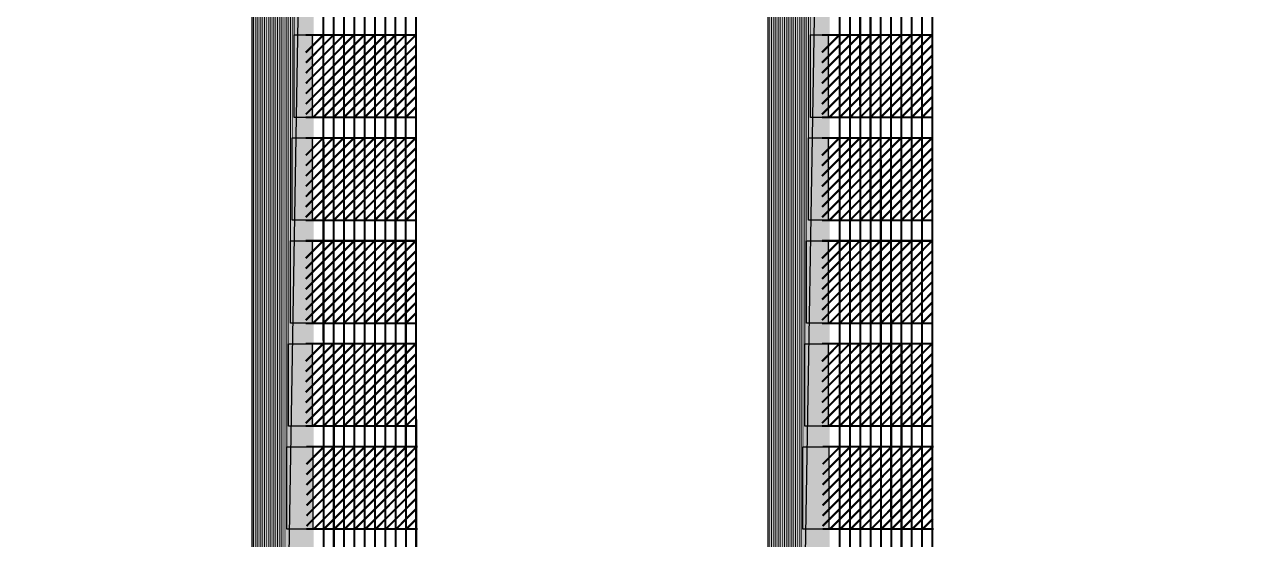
# Model space of a CAD drawing. Header units: millimetres. Extents: x -51 to 51, y -51 to 51.
# Drawn here: x 0.49 to 6.49, y -10.15 to -7.65 of the extents above; entities that cross this region are included whole.
import ezdxf

# ---------------------------------------------------------------- set-up
doc = ezdxf.new("R2010")
doc.units = ezdxf.units.MM
doc.linetypes.add('DASHED', pattern=[19.05, 12.7, -6.35])
for name, color, linetype in [('bottom_SU8', 5, 'Continuous'), ('metal', 43, 'Continuous'), ('reference', 18, 'DASHED')]:
    doc.layers.add(name, color=color, linetype=linetype)
doc.layers.add('top SU-8', color=3, linetype='Continuous', transparency=0.63)

msp = doc.modelspace()

# ---------------------------------------------------------------- linework, layer by layer
at = {"layer": 'bottom_SU8', "transparency": 33554544}
for points, const_width in [([(1.747, 5.9298), (1.747, -19.1017)], 0.3), ([(4.2558, 5.9298), (4.2558, -19.1017)], 0.3), ([(1.9485, -19.0957), (1.9439, -3.1964)], 0.01), ([(1.9982, -19.0957), (1.9939, -3.1964)], 0.01), ([(2.0482, -19.0957), (2.0439, -3.1964)], 0.01), ([(2.0985, -19.0957), (2.0939, -3.1961)], 0.01), ([(2.1485, -19.0957), (2.1439, -3.1964)], 0.01), ([(2.1985, -19.0957), (2.1939, -3.1961)], 0.01), ([(2.2485, -19.0957), (2.2442, -3.1961)], 0.01), ([(2.2985, -19.0957), (2.2939, -3.1961)], 0.01), ([(2.3485, -19.0957), (2.3439, -3.1961)], 0.01), ([(2.3985, -19.0957), (2.3939, -3.1921)], 0.01), ([(4.4573, -19.0957), (4.4527, -3.1964)], 0.01), ([(4.507, -19.0957), (4.5027, -3.1964)], 0.01), ([(4.557, -19.0957), (4.5527, -3.1964)], 0.01), ([(4.6073, -19.0957), (4.6027, -3.1961)], 0.01), ([(4.6573, -19.0957), (4.6527, -3.1964)], 0.01), ([(4.7073, -19.0957), (4.7027, -3.1961)], 0.01), ([(4.7573, -19.0957), (4.753, -3.1961)], 0.01), ([(4.8073, -19.0957), (4.8027, -3.1961)], 0.01), ([(4.8573, -19.0957), (4.8527, -3.1961)], 0.01), ([(4.9073, -19.0957), (4.9027, -3.1921)], 0.01), ([(1.8593, -7.7811), (1.9442, -7.6961)], 0.01), ([(1.8595, -7.831), (1.9942, -7.6961)], 0.01), ([(1.8595, -7.8811), (2.0442, -7.6961)], 0.01), ([(1.8595, -7.9313), (2.0942, -7.6961)], 0.01), ([(1.8595, -7.9814), (2.1442, -7.6961)], 0.01), ([(1.8595, -8.0315), (2.1942, -7.6961)], 0.01), ([(1.8595, -8.0816), (2.2442, -7.6961)], 0.01), ([(1.8595, -7.6961), (2.3998, -7.6961)], 0.01), ([(1.8951, -8.0961), (2.2942, -7.6961)], 0.01), ([(1.9451, -8.0961), (2.3442, -7.6961)], 0.01), ([(1.9951, -8.0961), (2.3942, -7.6961)], 0.01), ([(4.3681, -7.7811), (4.453, -7.6961)], 0.01), ([(4.3683, -7.831), (4.503, -7.6961)], 0.01), ([(4.3683, -7.8811), (4.553, -7.6961)], 0.01), ([(4.3683, -7.9313), (4.603, -7.6961)], 0.01), ([(4.3683, -7.9814), (4.653, -7.6961)], 0.01), ([(4.3683, -8.0315), (4.703, -7.6961)], 0.01), ([(4.3683, -8.0816), (4.753, -7.6961)], 0.01), ([(4.3683, -7.6961), (4.9086, -7.6961)], 0.01), ([(4.4039, -8.0961), (4.803, -7.6961)], 0.01), ([(4.4539, -8.0961), (4.853, -7.6961)], 0.01), ([(4.5039, -8.0961), (4.903, -7.6961)], 0.01), ([(2.0451, -8.0961), (2.3943, -7.7461)], 0.01), ([(2.0951, -8.0961), (2.3944, -7.7961)], 0.01), ([(4.5539, -8.0961), (4.9031, -7.7461)], 0.01), ([(4.6039, -8.0961), (4.9033, -7.7961)], 0.01), ([(2.1451, -8.0961), (2.3945, -7.8461)], 0.01), ([(4.6539, -8.0961), (4.9034, -7.8461)], 0.01), ([(2.1951, -8.0961), (2.3946, -7.8961)], 0.01), ([(4.7039, -8.0961), (4.9035, -7.8961)], 0.01), ([(2.2451, -8.0961), (2.3947, -7.9461)], 0.01), ([(4.7539, -8.0961), (4.9036, -7.9461)], 0.01), ([(2.2951, -8.0961), (2.3948, -7.9961)], 0.01), ([(4.8039, -8.0961), (4.9037, -7.9961)], 0.01), ([(1.8595, -8.0961), (2.3999, -8.0961)], 0.01), ([(2.3451, -8.0961), (2.3949, -8.0461)], 0.01), ([(4.3683, -8.0961), (4.9087, -8.0961)], 0.01), ([(4.8539, -8.0961), (4.9038, -8.0461)], 0.01), ([(1.8593, -8.2811), (1.9442, -8.1961)], 0.01), ([(1.8595, -8.331), (1.9942, -8.1961)], 0.01), ([(1.8595, -8.3811), (2.0442, -8.1961)], 0.01), ([(1.8595, -8.4313), (2.0942, -8.1961)], 0.01), ([(1.8595, -8.4814), (2.1442, -8.1961)], 0.01), ([(1.8595, -8.5315), (2.1942, -8.1961)], 0.01), ([(1.8595, -8.5816), (2.2442, -8.1961)], 0.01), ([(1.8595, -8.1961), (2.3998, -8.1961)], 0.01), ([(1.8951, -8.5961), (2.2942, -8.1961)], 0.01), ([(1.9451, -8.5961), (2.3442, -8.1961)], 0.01), ([(1.9951, -8.5961), (2.3942, -8.1961)], 0.01), ([(4.3681, -8.2811), (4.453, -8.1961)], 0.01), ([(4.3683, -8.331), (4.503, -8.1961)], 0.01), ([(4.3683, -8.3811), (4.553, -8.1961)], 0.01), ([(4.3683, -8.4313), (4.603, -8.1961)], 0.01), ([(4.3683, -8.4814), (4.653, -8.1961)], 0.01), ([(4.3683, -8.5315), (4.703, -8.1961)], 0.01), ([(4.3683, -8.5816), (4.753, -8.1961)], 0.01), ([(4.3683, -8.1961), (4.9086, -8.1961)], 0.01), ([(4.4039, -8.5961), (4.803, -8.1961)], 0.01), ([(4.4539, -8.5961), (4.853, -8.1961)], 0.01), ([(4.5039, -8.5961), (4.903, -8.1961)], 0.01), ([(2.0451, -8.5961), (2.3943, -8.2461)], 0.01), ([(4.5539, -8.5961), (4.9031, -8.2461)], 0.01), ([(2.0951, -8.5961), (2.3944, -8.2961)], 0.01), ([(4.6039, -8.5961), (4.9033, -8.2961)], 0.01), ([(2.1451, -8.5961), (2.3945, -8.3461)], 0.01), ([(2.1951, -8.5961), (2.3946, -8.3961)], 0.01), ([(4.6539, -8.5961), (4.9034, -8.3461)], 0.01), ([(4.7039, -8.5961), (4.9035, -8.3961)], 0.01), ([(2.2451, -8.5961), (2.3947, -8.4461)], 0.01), ([(4.7539, -8.5961), (4.9036, -8.4461)], 0.01), ([(2.2951, -8.5961), (2.3948, -8.4961)], 0.01), ([(4.8039, -8.5961), (4.9037, -8.4961)], 0.01), ([(2.3451, -8.5961), (2.3949, -8.5461)], 0.01), ([(4.8539, -8.5961), (4.9038, -8.5461)], 0.01), ([(1.8595, -8.5961), (2.3999, -8.5961)], 0.01), ([(4.3683, -8.5961), (4.9087, -8.5961)], 0.01), ([(1.8593, -8.7811), (1.9442, -8.6961)], 0.01), ([(1.8595, -8.831), (1.9942, -8.6961)], 0.01), ([(1.8595, -8.8811), (2.0442, -8.6961)], 0.01), ([(1.8595, -8.9313), (2.0942, -8.6961)], 0.01), ([(1.8595, -8.9814), (2.1442, -8.6961)], 0.01), ([(1.8595, -9.0315), (2.1942, -8.6961)], 0.01), ([(1.8595, -9.0816), (2.2442, -8.6961)], 0.01), ([(1.8595, -8.6961), (2.3998, -8.6961)], 0.01), ([(1.8951, -9.0961), (2.2942, -8.6961)], 0.01), ([(1.9451, -9.0961), (2.3442, -8.6961)], 0.01), ([(1.9951, -9.0961), (2.3942, -8.6961)], 0.01), ([(4.3681, -8.7811), (4.453, -8.6961)], 0.01), ([(4.3683, -8.831), (4.503, -8.6961)], 0.01), ([(4.3683, -8.8811), (4.553, -8.6961)], 0.01), ([(4.3683, -8.9313), (4.603, -8.6961)], 0.01), ([(4.3683, -8.9814), (4.653, -8.6961)], 0.01), ([(4.3683, -9.0315), (4.703, -8.6961)], 0.01), ([(4.3683, -9.0816), (4.753, -8.6961)], 0.01), ([(4.3683, -8.6961), (4.9086, -8.6961)], 0.01), ([(4.4039, -9.0961), (4.803, -8.6961)], 0.01), ([(4.4539, -9.0961), (4.853, -8.6961)], 0.01), ([(4.5039, -9.0961), (4.903, -8.6961)], 0.01), ([(2.0451, -9.0961), (2.3943, -8.7461)], 0.01), ([(4.5539, -9.0961), (4.9031, -8.7461)], 0.01), ([(2.0951, -9.0961), (2.3944, -8.7961)], 0.01), ([(4.6039, -9.0961), (4.9033, -8.7961)], 0.01), ([(2.1451, -9.0961), (2.3945, -8.8461)], 0.01), ([(4.6539, -9.0961), (4.9034, -8.8461)], 0.01), ([(2.1951, -9.0961), (2.3946, -8.8961)], 0.01), ([(4.7039, -9.0961), (4.9035, -8.8961)], 0.01), ([(2.2451, -9.0961), (2.3947, -8.9461)], 0.01), ([(2.2951, -9.0961), (2.3948, -8.9961)], 0.01), ([(4.7539, -9.0961), (4.9036, -8.9461)], 0.01), ([(4.8039, -9.0961), (4.9037, -8.9961)], 0.01), ([(2.3451, -9.0961), (2.3949, -9.0461)], 0.01), ([(4.8539, -9.0961), (4.9038, -9.0461)], 0.01), ([(1.8595, -9.0961), (2.3999, -9.0961)], 0.01), ([(4.3683, -9.0961), (4.9087, -9.0961)], 0.01), ([(1.8593, -9.2811), (1.9442, -9.1961)], 0.01), ([(1.8595, -9.331), (1.9942, -9.1961)], 0.01), ([(1.8595, -9.3811), (2.0442, -9.1961)], 0.01), ([(1.8595, -9.4313), (2.0942, -9.1961)], 0.01), ([(1.8595, -9.4814), (2.1442, -9.1961)], 0.01), ([(1.8595, -9.5315), (2.1942, -9.1961)], 0.01), ([(1.8595, -9.5816), (2.2442, -9.1961)], 0.01), ([(1.8595, -9.1961), (2.3998, -9.1961)], 0.01), ([(1.8951, -9.5961), (2.2942, -9.1961)], 0.01), ([(1.9451, -9.5961), (2.3442, -9.1961)], 0.01), ([(1.9951, -9.5961), (2.3942, -9.1961)], 0.01), ([(4.3681, -9.2811), (4.453, -9.1961)], 0.01), ([(4.3683, -9.331), (4.503, -9.1961)], 0.01), ([(4.3683, -9.3811), (4.553, -9.1961)], 0.01), ([(4.3683, -9.4313), (4.603, -9.1961)], 0.01), ([(4.3683, -9.4814), (4.653, -9.1961)], 0.01), ([(4.3683, -9.5315), (4.703, -9.1961)], 0.01), ([(4.3683, -9.5816), (4.753, -9.1961)], 0.01), ([(4.3683, -9.1961), (4.9086, -9.1961)], 0.01), ([(4.4039, -9.5961), (4.803, -9.1961)], 0.01), ([(4.4539, -9.5961), (4.853, -9.1961)], 0.01), ([(4.5039, -9.5961), (4.903, -9.1961)], 0.01), ([(2.0451, -9.5961), (2.3943, -9.2461)], 0.01), ([(2.0951, -9.5961), (2.3944, -9.2961)], 0.01), ([(4.5539, -9.5961), (4.9031, -9.2461)], 0.01), ([(4.6039, -9.5961), (4.9033, -9.2961)], 0.01), ([(2.1451, -9.5961), (2.3945, -9.3461)], 0.01), ([(4.6539, -9.5961), (4.9034, -9.3461)], 0.01), ([(2.1951, -9.5961), (2.3946, -9.3961)], 0.01), ([(4.7039, -9.5961), (4.9035, -9.3961)], 0.01), ([(2.2451, -9.5961), (2.3947, -9.4461)], 0.01), ([(4.7539, -9.5961), (4.9036, -9.4461)], 0.01), ([(2.2951, -9.5961), (2.3948, -9.4961)], 0.01), ([(4.8039, -9.5961), (4.9037, -9.4961)], 0.01), ([(1.8595, -9.5961), (2.3999, -9.5961)], 0.01), ([(2.3451, -9.5961), (2.3949, -9.5461)], 0.01), ([(4.3683, -9.5961), (4.9087, -9.5961)], 0.01), ([(4.8539, -9.5961), (4.9038, -9.5461)], 0.01), ([(1.8625, -9.7811), (1.9474, -9.6961)], 0.01), ([(1.8627, -9.831), (1.9974, -9.6961)], 0.01), ([(1.8627, -9.8811), (2.0474, -9.6961)], 0.01), ([(1.8627, -9.9312), (2.0974, -9.6961)], 0.01), ([(1.8627, -9.9813), (2.1474, -9.6961)], 0.01), ([(1.8627, -10.0314), (2.1974, -9.6961)], 0.01), ([(1.8627, -10.0816), (2.2474, -9.6961)], 0.01), ([(1.8627, -9.6961), (2.4029, -9.6961)], 0.01), ([(1.8982, -10.0961), (2.2974, -9.6961)], 0.01), ([(1.9482, -10.0961), (2.3474, -9.6961)], 0.01), ([(1.9982, -10.0961), (2.3974, -9.6961)], 0.01), ([(4.3713, -9.7811), (4.4562, -9.6961)], 0.01), ([(4.3715, -9.831), (4.5062, -9.6961)], 0.01), ([(4.3715, -9.8811), (4.5562, -9.6961)], 0.01), ([(4.3715, -9.9312), (4.6062, -9.6961)], 0.01), ([(4.3715, -9.9813), (4.6562, -9.6961)], 0.01), ([(4.3715, -10.0314), (4.7062, -9.6961)], 0.01), ([(4.3715, -10.0816), (4.7562, -9.6961)], 0.01), ([(4.3715, -9.6961), (4.9118, -9.6961)], 0.01), ([(4.407, -10.0961), (4.8062, -9.6961)], 0.01), ([(4.457, -10.0961), (4.8562, -9.6961)], 0.01), ([(4.507, -10.0961), (4.9062, -9.6961)], 0.01), ([(2.0482, -10.0961), (2.3975, -9.7461)], 0.01), ([(4.557, -10.0961), (4.9063, -9.7461)], 0.01), ([(2.0982, -10.0961), (2.3976, -9.7961)], 0.01), ([(4.607, -10.0961), (4.9064, -9.7961)], 0.01), ([(2.1482, -10.0961), (2.3977, -9.8461)], 0.01), ([(2.1982, -10.0961), (2.3978, -9.8961)], 0.01), ([(4.657, -10.0961), (4.9065, -9.8461)], 0.01), ([(4.707, -10.0961), (4.9066, -9.8961)], 0.01), ([(2.2482, -10.0961), (2.3979, -9.9461)], 0.01), ([(4.757, -10.0961), (4.9067, -9.9461)], 0.01), ([(2.2982, -10.0961), (2.398, -9.9961)], 0.01), ([(4.807, -10.0961), (4.9068, -9.9961)], 0.01), ([(2.3482, -10.0961), (2.3981, -10.0461)], 0.01), ([(4.857, -10.0961), (4.9069, -10.0461)], 0.01), ([(1.8627, -10.0961), (2.4031, -10.0961)], 0.01), ([(4.3715, -10.0961), (4.9119, -10.0961)], 0.01)]:
    msp.add_lwpolyline(points, dxfattribs=dict(at, const_width=const_width))
at = {"layer": 'metal', "transparency": 33554544}
for points, const_width in [([(1.749, -11.0957), (1.749, 10.5754)], 0.004), ([(4.2578, -11.0957), (4.2578, 10.5754)], 0.004), ([(1.731, -12.0957), (1.731, 10.0274)], 0.004), ([(1.74, -11.5957), (1.74, 10.0291)], 0.004), ([(4.2398, -12.0957), (4.2398, 10.0274)], 0.004), ([(4.2488, -11.5957), (4.2488, 10.0291)], 0.004), ([(1.758, -10.5957), (1.758, 9.9562)], 0.004), ([(4.2668, -10.5957), (4.2668, 9.9562)], 0.004), ([(1.713, -13.0957), (1.713, 9.4365)], 0.004), ([(1.722, -12.5957), (1.722, 9.4365)], 0.004), ([(4.2218, -13.0957), (4.2218, 9.4365)], 0.004), ([(4.2308, -12.5957), (4.2308, 9.4365)], 0.004), ([(1.767, -10.0961), (1.767, 9.3481)], 0.004), ([(1.776, -9.5961), (1.776, 9.3481)], 0.004), ([(4.2758, -10.0961), (4.2758, 9.3481)], 0.004), ([(4.2848, -9.5961), (4.2848, 9.3481)], 0.004), ([(1.695, -14.0957), (1.695, 8.8389)], 0.004), ([(1.704, -13.5957), (1.704, 8.8407)], 0.004), ([(4.2038, -14.0957), (4.2038, 8.8389)], 0.004), ([(4.2128, -13.5957), (4.2128, 8.8407)], 0.004), ([(1.785, -9.0961), (1.785, 8.7599)], 0.004), ([(1.794, -8.5961), (1.794, 8.7617)], 0.004), ([(4.2938, -9.0961), (4.2938, 8.7599)], 0.004), ([(4.3028, -8.5961), (4.3028, 8.7617)], 0.004), ([(1.677, -15.0957), (1.677, 8.2445)], 0.004), ([(1.686, -14.5957), (1.686, 8.2445)], 0.004), ([(4.1858, -15.0957), (4.1858, 8.2445)], 0.004), ([(4.1948, -14.5957), (4.1948, 8.2445)], 0.004), ([(1.803, -8.0961), (1.803, 8.1764)], 0.004), ([(4.3118, -8.0961), (4.3118, 8.1764)], 0.004), ([(1.659, -16.0957), (1.659, 7.6503)], 0.004), ([(1.668, -15.5957), (1.668, 7.6503)], 0.004), ([(4.1678, -16.0957), (4.1678, 7.6503)], 0.004), ([(4.1768, -15.5957), (4.1768, 7.6503)], 0.004), ([(1.641, -17.0957), (1.641, 7.0554)], 0.004), ([(1.65, -16.5957), (1.65, 7.0554)], 0.004), ([(4.1498, -17.0957), (4.1498, 7.0554)], 0.004), ([(4.1588, -16.5957), (4.1588, 7.0554)], 0.004), ([(1.623, -18.0957), (1.623, 6.4565)], 0.004), ([(1.632, -17.5957), (1.632, 6.4576)], 0.004), ([(4.1318, -18.0957), (4.1318, 6.4565)], 0.004), ([(4.1408, -17.5957), (4.1408, 6.4576)], 0.004), ([(1.605, -19.0957), (1.605, 5.8889)], 0.004), ([(1.614, -18.5957), (1.614, 5.8943)], 0.004), ([(4.1138, -19.0957), (4.1138, 5.8889)], 0.004), ([(4.1228, -18.5957), (4.1228, 5.8943)], 0.004), ([(1.8849, -7.8054), (1.9944, -7.6957)], 0.006), ([(1.885, -7.8554), (2.0444, -7.6957)], 0.006), ([(1.885, -7.9055), (2.0944, -7.6957)], 0.006), ([(1.885, -7.9556), (2.1444, -7.6957)], 0.006), ([(1.885, -8.0558), (2.2444, -7.6957)], 0.006), ([(1.885, -7.6957), (2.3973, -7.6957)], 0.006), ([(1.8851, -8.0057), (2.1944, -7.6957)], 0.006), ([(1.8851, -7.7551), (1.9444, -7.6957)], 0.006), ([(1.8952, -8.0957), (2.2944, -7.6957)], 0.006), ([(1.9452, -8.0957), (1.9444, -7.6957)], 0.006), ([(1.9452, -8.0957), (2.3444, -7.6957)], 0.006), ([(1.9952, -8.0957), (1.9944, -7.6957)], 0.006), ([(1.9952, -8.0957), (2.3944, -7.6957)], 0.006), ([(2.0452, -8.0957), (2.0444, -7.6957)], 0.006), ([(2.0952, -8.0957), (2.0944, -7.6957)], 0.006), ([(2.1452, -8.0957), (2.1444, -7.6957)], 0.006), ([(2.1952, -8.0957), (2.1944, -7.6957)], 0.006), ([(2.2452, -8.0957), (2.2444, -7.6957)], 0.006), ([(2.2952, -8.0957), (2.2944, -7.6957)], 0.006), ([(2.3452, -8.0957), (2.3444, -7.6957)], 0.006), ([(2.3952, -8.0957), (2.3944, -7.6957)], 0.006), ([(4.3937, -7.8054), (4.5032, -7.6957)], 0.006), ([(4.3938, -7.8554), (4.5532, -7.6957)], 0.006), ([(4.3938, -7.9055), (4.6032, -7.6957)], 0.006), ([(4.3938, -7.9556), (4.6532, -7.6957)], 0.006), ([(4.3938, -8.0558), (4.7532, -7.6957)], 0.006), ([(4.3938, -7.6957), (4.9062, -7.6957)], 0.006), ([(4.3939, -8.0057), (4.7032, -7.6957)], 0.006), ([(4.3939, -7.7551), (4.4532, -7.6957)], 0.006), ([(4.404, -8.0957), (4.8032, -7.6957)], 0.006), ([(4.454, -8.0957), (4.4532, -7.6957)], 0.006), ([(4.454, -8.0957), (4.8532, -7.6957)], 0.006), ([(4.504, -8.0957), (4.5032, -7.6957)], 0.006), ([(4.504, -8.0957), (4.9032, -7.6957)], 0.006), ([(4.554, -8.0957), (4.5532, -7.6957)], 0.006), ([(4.604, -8.0957), (4.6032, -7.6957)], 0.006), ([(4.654, -8.0957), (4.6532, -7.6957)], 0.006), ([(4.704, -8.0957), (4.7032, -7.6957)], 0.006), ([(4.754, -8.0957), (4.7532, -7.6957)], 0.006), ([(4.804, -8.0957), (4.8032, -7.6957)], 0.006), ([(4.854, -8.0957), (4.8532, -7.6957)], 0.006), ([(4.904, -8.0957), (4.9032, -7.6957)], 0.006), ([(2.0452, -8.0957), (2.3945, -7.7457)], 0.006), ([(2.0952, -8.0957), (2.3946, -7.7957)], 0.006), ([(4.554, -8.0957), (4.9033, -7.7457)], 0.006), ([(4.604, -8.0957), (4.9034, -7.7957)], 0.006), ([(2.1452, -8.0957), (2.3947, -7.8457)], 0.006), ([(4.654, -8.0957), (4.9035, -7.8457)], 0.006), ([(2.1952, -8.0957), (2.3948, -7.8957)], 0.006), ([(4.704, -8.0957), (4.9036, -7.8957)], 0.006), ([(2.2452, -8.0957), (2.3949, -7.9457)], 0.006), ([(4.754, -8.0957), (4.9037, -7.9457)], 0.006), ([(2.2952, -8.0957), (2.395, -7.9957)], 0.006), ([(4.804, -8.0957), (4.9038, -7.9957)], 0.006), ([(1.8829, -8.0957), (2.3977, -8.0957)], 0.006), ([(2.3452, -8.0957), (2.3951, -8.0457)], 0.006), ([(4.3917, -8.0957), (4.9065, -8.0957)], 0.006), ([(4.854, -8.0957), (4.9039, -8.0457)], 0.006), ([(1.8849, -8.3054), (1.9944, -8.1957)], 0.006), ([(1.885, -8.3554), (2.0444, -8.1957)], 0.006), ([(1.885, -8.4055), (2.0944, -8.1957)], 0.006), ([(1.885, -8.4556), (2.1444, -8.1957)], 0.006), ([(1.885, -8.5558), (2.2444, -8.1957)], 0.006), ([(1.885, -8.1957), (2.3973, -8.1957)], 0.006), ([(1.8851, -8.5057), (2.1944, -8.1957)], 0.006), ([(1.8851, -8.2551), (1.9444, -8.1957)], 0.006), ([(1.8952, -8.5957), (2.2944, -8.1957)], 0.006), ([(1.9452, -8.5957), (1.9444, -8.1957)], 0.006), ([(1.9452, -8.5957), (2.3444, -8.1957)], 0.006), ([(1.9952, -8.5957), (1.9944, -8.1957)], 0.006), ([(1.9952, -8.5957), (2.3944, -8.1957)], 0.006), ([(2.0452, -8.5957), (2.0444, -8.1957)], 0.006), ([(2.0952, -8.5957), (2.0944, -8.1957)], 0.006), ([(2.1452, -8.5957), (2.1444, -8.1957)], 0.006), ([(2.1952, -8.5957), (2.1944, -8.1957)], 0.006), ([(2.2452, -8.5957), (2.2444, -8.1957)], 0.006), ([(2.2952, -8.5957), (2.2944, -8.1957)], 0.006), ([(2.3452, -8.5957), (2.3444, -8.1957)], 0.006), ([(2.3952, -8.5957), (2.3944, -8.1957)], 0.006), ([(4.3937, -8.3054), (4.5032, -8.1957)], 0.006), ([(4.3938, -8.3554), (4.5532, -8.1957)], 0.006), ([(4.3938, -8.4055), (4.6032, -8.1957)], 0.006), ([(4.3938, -8.4556), (4.6532, -8.1957)], 0.006), ([(4.3938, -8.5558), (4.7532, -8.1957)], 0.006), ([(4.3938, -8.1957), (4.9062, -8.1957)], 0.006), ([(4.3939, -8.5057), (4.7032, -8.1957)], 0.006), ([(4.3939, -8.2551), (4.4532, -8.1957)], 0.006), ([(4.404, -8.5957), (4.8032, -8.1957)], 0.006), ([(4.454, -8.5957), (4.4532, -8.1957)], 0.006), ([(4.454, -8.5957), (4.8532, -8.1957)], 0.006), ([(4.504, -8.5957), (4.5032, -8.1957)], 0.006), ([(4.504, -8.5957), (4.9032, -8.1957)], 0.006), ([(4.554, -8.5957), (4.5532, -8.1957)], 0.006), ([(4.604, -8.5957), (4.6032, -8.1957)], 0.006), ([(4.654, -8.5957), (4.6532, -8.1957)], 0.006), ([(4.704, -8.5957), (4.7032, -8.1957)], 0.006), ([(4.754, -8.5957), (4.7532, -8.1957)], 0.006), ([(4.804, -8.5957), (4.8032, -8.1957)], 0.006), ([(4.854, -8.5957), (4.8532, -8.1957)], 0.006), ([(4.904, -8.5957), (4.9032, -8.1957)], 0.006), ([(2.0452, -8.5957), (2.3945, -8.2457)], 0.006), ([(4.554, -8.5957), (4.9033, -8.2457)], 0.006), ([(2.0952, -8.5957), (2.3946, -8.2957)], 0.006), ([(4.604, -8.5957), (4.9034, -8.2957)], 0.006), ([(2.1452, -8.5957), (2.3947, -8.3457)], 0.006), ([(2.1952, -8.5957), (2.3948, -8.3957)], 0.006), ([(4.654, -8.5957), (4.9035, -8.3457)], 0.006), ([(4.704, -8.5957), (4.9036, -8.3957)], 0.006), ([(2.2452, -8.5957), (2.3949, -8.4457)], 0.006), ([(4.754, -8.5957), (4.9037, -8.4457)], 0.006), ([(2.2952, -8.5957), (2.395, -8.4957)], 0.006), ([(4.804, -8.5957), (4.9038, -8.4957)], 0.006), ([(2.3452, -8.5957), (2.3951, -8.5457)], 0.006), ([(4.854, -8.5957), (4.9039, -8.5457)], 0.006), ([(1.8829, -8.5957), (2.3977, -8.5957)], 0.006), ([(4.3917, -8.5957), (4.9065, -8.5957)], 0.006), ([(1.8849, -8.8054), (1.9944, -8.6957)], 0.006), ([(1.885, -8.8554), (2.0444, -8.6957)], 0.006), ([(1.885, -8.9055), (2.0944, -8.6957)], 0.006), ([(1.885, -8.9556), (2.1444, -8.6957)], 0.006), ([(1.885, -9.0558), (2.2444, -8.6957)], 0.006), ([(1.885, -8.6957), (2.3973, -8.6957)], 0.006), ([(1.8851, -9.0057), (2.1944, -8.6957)], 0.006), ([(1.8851, -8.7551), (1.9444, -8.6957)], 0.006), ([(1.8952, -9.0957), (2.2944, -8.6957)], 0.006), ([(1.9452, -9.0957), (1.9444, -8.6957)], 0.006), ([(1.9452, -9.0957), (2.3444, -8.6957)], 0.006), ([(1.9952, -9.0957), (1.9944, -8.6957)], 0.006), ([(1.9952, -9.0957), (2.3944, -8.6957)], 0.006), ([(2.0452, -9.0957), (2.0444, -8.6957)], 0.006), ([(2.0952, -9.0957), (2.0944, -8.6957)], 0.006), ([(2.1452, -9.0957), (2.1444, -8.6957)], 0.006), ([(2.1952, -9.0957), (2.1944, -8.6957)], 0.006), ([(2.2452, -9.0957), (2.2444, -8.6957)], 0.006), ([(2.2952, -9.0957), (2.2944, -8.6957)], 0.006), ([(2.3452, -9.0957), (2.3444, -8.6957)], 0.006), ([(2.3952, -9.0957), (2.3944, -8.6957)], 0.006), ([(4.3937, -8.8054), (4.5032, -8.6957)], 0.006), ([(4.3938, -8.8554), (4.5532, -8.6957)], 0.006), ([(4.3938, -8.9055), (4.6032, -8.6957)], 0.006), ([(4.3938, -8.9556), (4.6532, -8.6957)], 0.006), ([(4.3938, -9.0558), (4.7532, -8.6957)], 0.006), ([(4.3938, -8.6957), (4.9062, -8.6957)], 0.006), ([(4.3939, -9.0057), (4.7032, -8.6957)], 0.006), ([(4.3939, -8.7551), (4.4532, -8.6957)], 0.006), ([(4.404, -9.0957), (4.8032, -8.6957)], 0.006), ([(4.454, -9.0957), (4.4532, -8.6957)], 0.006), ([(4.454, -9.0957), (4.8532, -8.6957)], 0.006), ([(4.504, -9.0957), (4.5032, -8.6957)], 0.006), ([(4.504, -9.0957), (4.9032, -8.6957)], 0.006), ([(4.554, -9.0957), (4.5532, -8.6957)], 0.006), ([(4.604, -9.0957), (4.6032, -8.6957)], 0.006), ([(4.654, -9.0957), (4.6532, -8.6957)], 0.006), ([(4.704, -9.0957), (4.7032, -8.6957)], 0.006), ([(4.754, -9.0957), (4.7532, -8.6957)], 0.006), ([(4.804, -9.0957), (4.8032, -8.6957)], 0.006), ([(4.854, -9.0957), (4.8532, -8.6957)], 0.006), ([(4.904, -9.0957), (4.9032, -8.6957)], 0.006), ([(2.0452, -9.0957), (2.3945, -8.7457)], 0.006), ([(4.554, -9.0957), (4.9033, -8.7457)], 0.006), ([(2.0952, -9.0957), (2.3946, -8.7957)], 0.006), ([(4.604, -9.0957), (4.9034, -8.7957)], 0.006), ([(2.1452, -9.0957), (2.3947, -8.8457)], 0.006), ([(4.654, -9.0957), (4.9035, -8.8457)], 0.006), ([(2.1952, -9.0957), (2.3948, -8.8957)], 0.006), ([(4.704, -9.0957), (4.9036, -8.8957)], 0.006), ([(2.2452, -9.0957), (2.3949, -8.9457)], 0.006), ([(2.2952, -9.0957), (2.395, -8.9957)], 0.006), ([(4.754, -9.0957), (4.9037, -8.9457)], 0.006), ([(4.804, -9.0957), (4.9038, -8.9957)], 0.006), ([(2.3452, -9.0957), (2.3951, -9.0457)], 0.006), ([(4.854, -9.0957), (4.9039, -9.0457)], 0.006), ([(1.8829, -9.0957), (2.3977, -9.0957)], 0.006), ([(4.3917, -9.0957), (4.9065, -9.0957)], 0.006), ([(1.8849, -9.3054), (1.9944, -9.1957)], 0.006), ([(1.885, -9.3554), (2.0444, -9.1957)], 0.006), ([(1.885, -9.4055), (2.0944, -9.1957)], 0.006), ([(1.885, -9.4556), (2.1444, -9.1957)], 0.006), ([(1.885, -9.5558), (2.2444, -9.1957)], 0.006), ([(1.885, -9.1957), (2.3973, -9.1957)], 0.006), ([(1.8851, -9.5057), (2.1944, -9.1957)], 0.006), ([(1.8851, -9.2551), (1.9444, -9.1957)], 0.006), ([(1.8952, -9.5957), (2.2944, -9.1957)], 0.006), ([(1.9452, -9.5957), (1.9444, -9.1957)], 0.006), ([(1.9452, -9.5957), (2.3444, -9.1957)], 0.006), ([(1.9952, -9.5957), (1.9944, -9.1957)], 0.006), ([(1.9952, -9.5957), (2.3944, -9.1957)], 0.006), ([(2.0452, -9.5957), (2.0444, -9.1957)], 0.006), ([(2.0952, -9.5957), (2.0944, -9.1957)], 0.006), ([(2.1452, -9.5957), (2.1444, -9.1957)], 0.006), ([(2.1952, -9.5957), (2.1944, -9.1957)], 0.006), ([(2.2452, -9.5957), (2.2444, -9.1957)], 0.006), ([(2.2952, -9.5957), (2.2944, -9.1957)], 0.006), ([(2.3452, -9.5957), (2.3444, -9.1957)], 0.006), ([(2.3952, -9.5957), (2.3944, -9.1957)], 0.006), ([(4.3937, -9.3054), (4.5032, -9.1957)], 0.006), ([(4.3938, -9.3554), (4.5532, -9.1957)], 0.006), ([(4.3938, -9.4055), (4.6032, -9.1957)], 0.006), ([(4.3938, -9.4556), (4.6532, -9.1957)], 0.006), ([(4.3938, -9.5558), (4.7532, -9.1957)], 0.006), ([(4.3938, -9.1957), (4.9062, -9.1957)], 0.006), ([(4.3939, -9.5057), (4.7032, -9.1957)], 0.006), ([(4.3939, -9.2551), (4.4532, -9.1957)], 0.006), ([(4.404, -9.5957), (4.8032, -9.1957)], 0.006), ([(4.454, -9.5957), (4.4532, -9.1957)], 0.006), ([(4.454, -9.5957), (4.8532, -9.1957)], 0.006), ([(4.504, -9.5957), (4.5032, -9.1957)], 0.006), ([(4.504, -9.5957), (4.9032, -9.1957)], 0.006), ([(4.554, -9.5957), (4.5532, -9.1957)], 0.006), ([(4.604, -9.5957), (4.6032, -9.1957)], 0.006), ([(4.654, -9.5957), (4.6532, -9.1957)], 0.006), ([(4.704, -9.5957), (4.7032, -9.1957)], 0.006), ([(4.754, -9.5957), (4.7532, -9.1957)], 0.006), ([(4.804, -9.5957), (4.8032, -9.1957)], 0.006), ([(4.854, -9.5957), (4.8532, -9.1957)], 0.006), ([(4.904, -9.5957), (4.9032, -9.1957)], 0.006), ([(2.0452, -9.5957), (2.3945, -9.2457)], 0.006), ([(2.0952, -9.5957), (2.3946, -9.2957)], 0.006), ([(4.554, -9.5957), (4.9033, -9.2457)], 0.006), ([(4.604, -9.5957), (4.9034, -9.2957)], 0.006), ([(2.1452, -9.5957), (2.3947, -9.3457)], 0.006), ([(4.654, -9.5957), (4.9035, -9.3457)], 0.006), ([(2.1952, -9.5957), (2.3948, -9.3957)], 0.006), ([(4.704, -9.5957), (4.9036, -9.3957)], 0.006), ([(2.2452, -9.5957), (2.3949, -9.4457)], 0.006), ([(4.754, -9.5957), (4.9037, -9.4457)], 0.006), ([(2.2952, -9.5957), (2.395, -9.4957)], 0.006), ([(4.804, -9.5957), (4.9038, -9.4957)], 0.006), ([(1.8829, -9.5957), (2.3977, -9.5957)], 0.006), ([(2.3452, -9.5957), (2.3951, -9.5457)], 0.006), ([(4.3917, -9.5957), (4.9065, -9.5957)], 0.006), ([(4.854, -9.5957), (4.9039, -9.5457)], 0.006), ([(1.8873, -9.8057), (1.9967, -9.696)], 0.006), ([(1.8873, -9.8557), (2.0467, -9.696)], 0.006), ([(1.8873, -10.0561), (2.2467, -9.696)], 0.006), ([(1.8873, -9.696), (2.3997, -9.696)], 0.006), ([(1.8874, -9.9058), (2.0967, -9.696)], 0.006), ([(1.8874, -9.9559), (2.1467, -9.696)], 0.006), ([(1.8874, -10.0059), (2.1967, -9.696)], 0.006), ([(1.8875, -9.7554), (1.9467, -9.696)], 0.006), ([(1.8976, -10.096), (2.2967, -9.696)], 0.006), ([(1.946, -10.096), (1.9458, -9.696)], 0.006), ([(1.9476, -10.096), (2.3467, -9.696)], 0.006), ([(1.9955, -10.096), (1.996, -9.696)], 0.006), ([(1.9976, -10.096), (2.3967, -9.696)], 0.006), ([(2.046, -10.096), (2.046, -9.696)], 0.006), ([(2.0962, -10.096), (2.0961, -9.696)], 0.006), ([(2.1458, -10.096), (2.1457, -9.696)], 0.006), ([(2.1963, -10.096), (2.1961, -9.696)], 0.006), ([(2.2463, -10.096), (2.246, -9.696)], 0.006), ([(2.2962, -10.096), (2.2959, -9.696)], 0.006), ([(2.3459, -10.096), (2.3456, -9.696)], 0.006), ([(2.3957, -10.096), (2.396, -9.696)], 0.006), ([(4.3961, -9.8057), (4.5056, -9.696)], 0.006), ([(4.3962, -9.8557), (4.5556, -9.696)], 0.006), ([(4.3962, -9.9058), (4.6056, -9.696)], 0.006), ([(4.3962, -9.9559), (4.6556, -9.696)], 0.006), ([(4.3962, -10.0059), (4.7056, -9.696)], 0.006), ([(4.3962, -10.0561), (4.7556, -9.696)], 0.006), ([(4.3962, -9.696), (4.9085, -9.696)], 0.006), ([(4.3963, -9.7554), (4.4556, -9.696)], 0.006), ([(4.4064, -10.096), (4.8056, -9.696)], 0.006), ([(4.4548, -10.096), (4.4546, -9.696)], 0.006), ([(4.4564, -10.096), (4.8556, -9.696)], 0.006), ([(4.5043, -10.096), (4.5049, -9.696)], 0.006), ([(4.5064, -10.096), (4.9056, -9.696)], 0.006), ([(4.5548, -10.096), (4.5548, -9.696)], 0.006), ([(4.605, -10.096), (4.6049, -9.696)], 0.006), ([(4.6546, -10.096), (4.6546, -9.696)], 0.006), ([(4.7051, -10.096), (4.7049, -9.696)], 0.006), ([(4.7551, -10.096), (4.7548, -9.696)], 0.006), ([(4.805, -10.096), (4.8047, -9.696)], 0.006), ([(4.8548, -10.096), (4.8544, -9.696)], 0.006), ([(4.9045, -10.096), (4.9048, -9.696)], 0.006), ([(2.0476, -10.096), (2.3969, -9.746)], 0.006), ([(4.5564, -10.096), (4.9057, -9.746)], 0.006), ([(2.0976, -10.096), (2.397, -9.796)], 0.006), ([(4.6064, -10.096), (4.9058, -9.796)], 0.006), ([(2.1476, -10.096), (2.3971, -9.846)], 0.006), ([(2.1976, -10.096), (2.3972, -9.896)], 0.006), ([(4.6564, -10.096), (4.9059, -9.846)], 0.006), ([(4.7064, -10.096), (4.906, -9.896)], 0.006), ([(2.2476, -10.096), (2.3973, -9.946)], 0.006), ([(4.7564, -10.096), (4.9061, -9.946)], 0.006), ([(2.2976, -10.096), (2.3974, -9.996)], 0.006), ([(4.8064, -10.096), (4.9062, -9.996)], 0.006), ([(2.3476, -10.096), (2.3975, -10.046)], 0.006), ([(4.8564, -10.096), (4.9063, -10.046)], 0.006), ([(1.8853, -10.096), (2.4, -10.096)], 0.006), ([(4.3941, -10.096), (4.9089, -10.096)], 0.006)]:
    msp.add_lwpolyline(points, dxfattribs=dict(at, const_width=const_width))
for points in [[(1.803, -7.6961), (1.89, -7.6961), (1.89, -8.0961), (1.803, -8.0961)], [(4.3118, -7.6961), (4.3988, -7.6961), (4.3988, -8.0961), (4.3118, -8.0961)], [(1.794, -8.1961), (1.89, -8.1961), (1.89, -8.5961), (1.794, -8.5961)], [(4.3028, -8.1961), (4.3988, -8.1961), (4.3988, -8.5961), (4.3028, -8.5961)], [(1.785, -8.6961), (1.89, -8.6961), (1.89, -9.0961), (1.785, -9.0961)], [(4.2938, -8.6961), (4.3988, -8.6961), (4.3988, -9.0961), (4.2938, -9.0961)], [(1.776, -9.1961), (1.89, -9.1961), (1.89, -9.5961), (1.776, -9.5961)], [(4.2848, -9.1961), (4.3988, -9.1961), (4.3988, -9.5961), (4.2848, -9.5961)], [(1.767, -9.6961), (1.8933, -9.6961), (1.8933, -10.0961), (1.767, -10.0961)], [(4.2758, -9.6961), (4.4021, -9.6961), (4.4021, -10.0961), (4.2758, -10.0961)]]:
    msp.add_lwpolyline(points, close=True, dxfattribs=at)
at = {"layer": 'reference'}
msp.add_circle((0, 0), 38.1, dxfattribs=at)
at = {"layer": 'top SU-8', "transparency": 33554544}
for points in [[(1.897, -3.1692), (1.597, -3.1692), (1.5969, -19.1018), (1.63, -19.1018)], [(4.4058, -3.1692), (4.1059, -3.1692), (4.1057, -19.1018), (4.1388, -19.1018)]]:
    msp.add_lwpolyline(points, close=True, dxfattribs=at)

doc.saveas('drawing.dxf')
